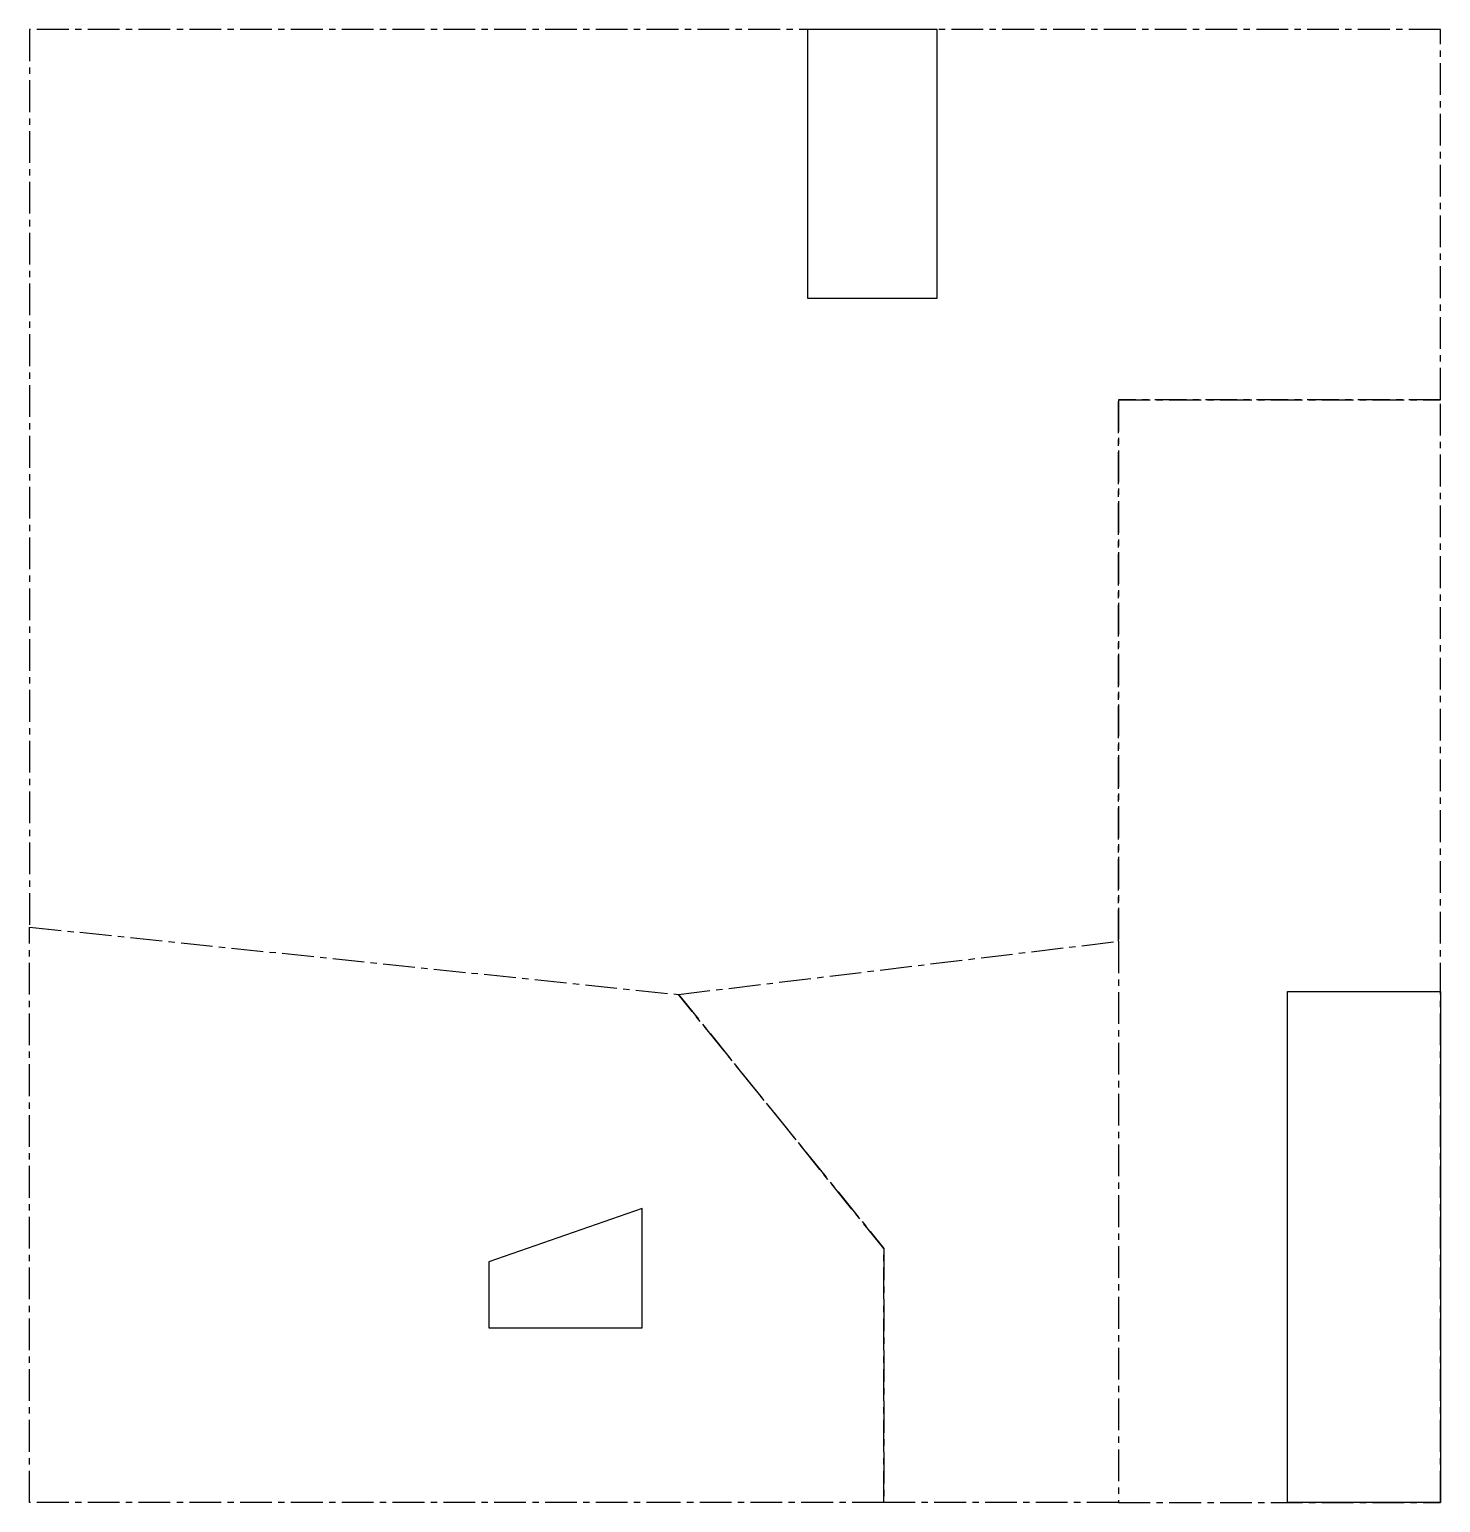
# Model space of a CAD drawing. Extents: x 8.9 to 64.5, y -59 to -1.
import ezdxf

# ---------------------------------------------------------------- set-up
doc = ezdxf.new("R2010")
doc.units = 0
doc.linetypes.add('AXES', pattern=[2, 1.25, -0.25, 0.25, -0.25])
for name, color, linetype in [('GEX_EDS_SDP_1-AUTRE_BUREAU', 1, 'AXES'), ('GEX_EDS_SDP_1-COMMERCE_CIN', 1, 'AXES'), ('GEX_EDS_SDP_1-COMMERCE_RES', 1, 'AXES'), ('GEX_EDS_SDP_1-HABITATION_L', 1, 'AXES'), ('GEX_EDS_SDP_3-H-180', 15, 'CONTINUOUS'), ('GEX_EDS_SDP_5-PK', 253, 'CONTINUOUS'), ('GEX_EDS_SDP_7-LT', 150, 'CONTINUOUS')]:
    doc.layers.add(name, color=color, linetype=linetype)

msp = doc.modelspace()

# ---------------------------------------------------------------- linework, layer by layer
at = {"layer": 'GEX_EDS_SDP_1-AUTRE_BUREAU'}
msp.add_lwpolyline([(51.791, -15.542), (64.469, -15.542), (64.469, -0.969), (8.924, -0.969), (8.924, -36.303), (34.469, -38.956), (51.791, -36.862)], close=True, dxfattribs=at)
at = {"layer": 'GEX_EDS_SDP_1-COMMERCE_CIN'}
msp.add_lwpolyline([(51.791, -58.956), (64.469, -58.956), (64.469, -15.542), (51.791, -15.542), (51.791, -36.862)], close=True, dxfattribs=at)
at = {"layer": 'GEX_EDS_SDP_1-COMMERCE_RES'}
msp.add_lwpolyline([(51.791, -36.862), (51.791, -58.956), (42.557, -58.956), (42.557, -48.956), (34.469, -38.956)], close=True, dxfattribs=at)
at = {"layer": 'GEX_EDS_SDP_1-HABITATION_L'}
msp.add_lwpolyline([(34.469, -58.956), (8.924, -58.956), (8.924, -36.303), (34.469, -38.956), (42.557, -48.956), (42.557, -58.956)], close=True, dxfattribs=at)
at = {"layer": 'GEX_EDS_SDP_3-H-180'}
msp.add_lwpolyline([(27.001, -49.474), (27.001, -52.077), (33.042, -52.077), (33.042, -47.383)], close=True, dxfattribs=at)
at = {"layer": 'GEX_EDS_SDP_5-PK'}
msp.add_lwpolyline([(64.469, -58.956), (58.45, -58.956), (58.45, -38.837), (64.469, -38.837)], close=True, dxfattribs=at)
at = {"layer": 'GEX_EDS_SDP_7-LT'}
msp.add_lwpolyline([(39.545, -0.969), (39.545, -11.549), (44.657, -11.549), (44.657, -0.969)], close=True, dxfattribs=at)

doc.saveas('drawing.dxf')
